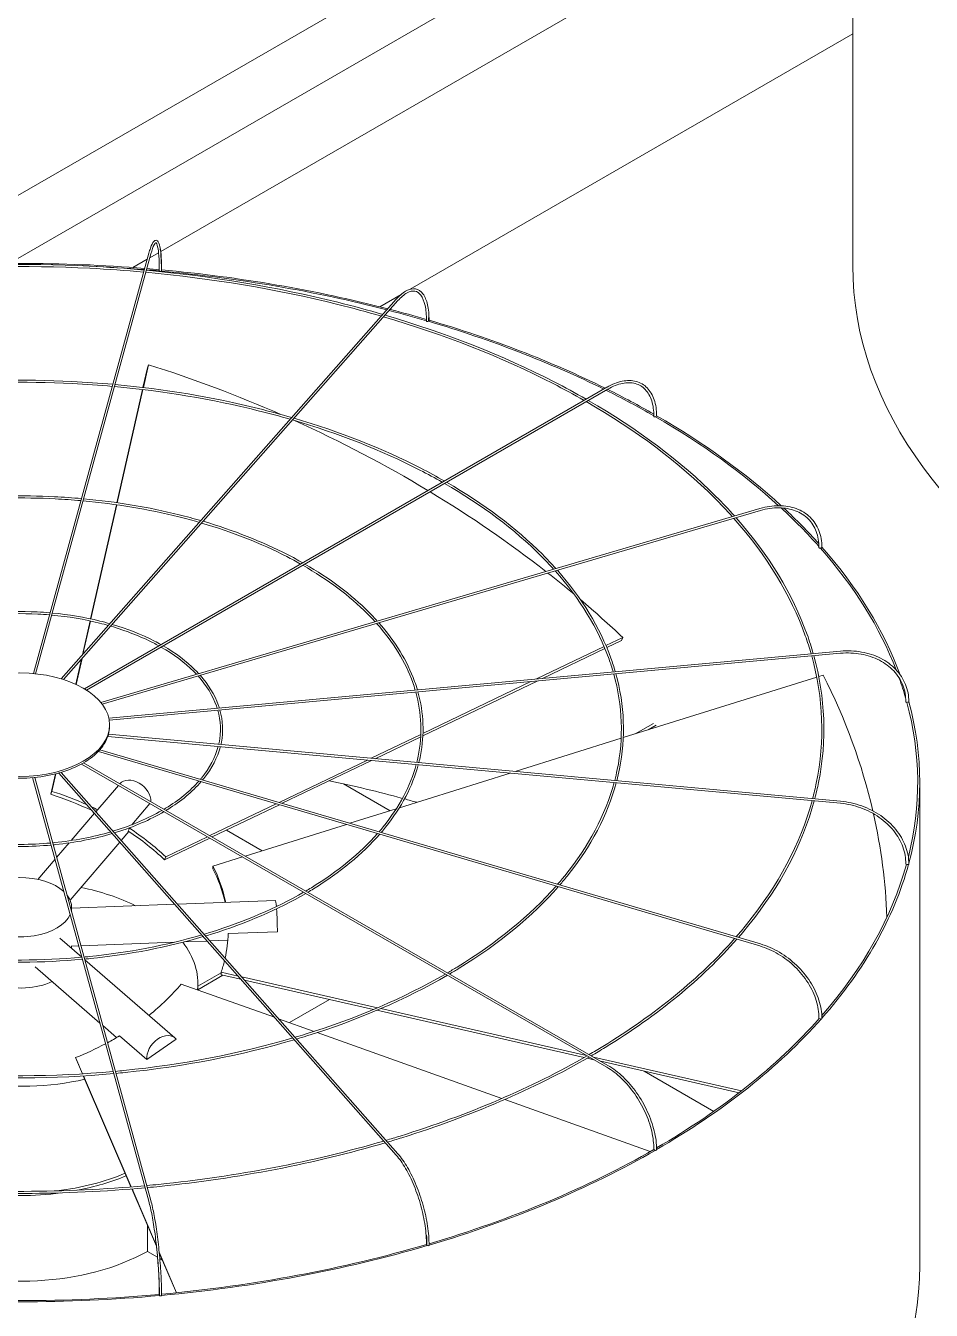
# Model space of a CAD drawing. Header units: millimetres. Extents: x -312439 to 477422, y -331570 to 212570.
# Drawn here: x 350688 to 351743, y 98938 to 100436 of the extents above; entities that cross this region are included whole.
import ezdxf

# ---------------------------------------------------------------- set-up
doc = ezdxf.new("R2010")
doc.units = ezdxf.units.MM

msp = doc.modelspace()

# ---------------------------------------------------------------- linework, layer by layer
at = {"color": 3, "linetype": 'Continuous', "lineweight": 0, "extrusion": (-1.11022e-16, 0.816497, 0.57735)}
for p, q in [((351662.785, 100806.561), (350540.181, 100158.425)), ((351651.91, 100726.76), (350668.294, 100158.869)), ((351651.83, 100156.38), (351651.83, 100719.269)), ((350845.014, 100172.898), (351651.83, 100638.714)), ((351651.83, 100426.714), (351135.789, 100128.777)), ((350831.201, 100170.739), (350696.733, 99680.57)), ((350833.563, 100170.091), (350699.208, 99680.333)), ((350832.323, 100165.572), (350842.53, 100171.464)), ((350812.546, 100154.153), (350829.305, 100163.829)), ((351125.357, 100122.754), (351100.537, 100108.425)), ((350729.044, 99674.468), (351119.722, 100117.15)), ((351121.558, 100115.529), (350731.609, 99673.672)), ((350824.317, 100014.241), (350829.546, 100037.324)), ((350830.876, 100040.756), (350824.855, 100014.176)), ((350829.546, 100037.324), (350830.876, 100040.756)), ((350756.043, 99662.827), (351365.235, 100014.543)), ((350758.408, 99661.363), (351366.459, 100012.422)), ((350793.887, 99879.896), (350823.773, 100011.839)), ((350824.311, 100011.774), (350794.423, 99879.819)), ((350763.194, 99744.389), (350793.344, 99877.499)), ((350793.88, 99877.422), (350763.721, 99744.275)), ((351543.655, 99873.087), (350775.085, 99646.994)), ((350776.72, 99644.922), (351544.346, 99870.738)), ((350753.679, 99702.382), (350762.653, 99742)), ((350763.18, 99741.886), (350754.423, 99703.225)), ((351364.177, 99713.244), (351383.784, 99722.654)), ((351382.454, 99719.222), (351365.154, 99710.919)), ((351382.454, 99719.222), (351383.784, 99722.654)), ((350784.462, 99628.697), (351637.55, 99706.706)), ((350784.919, 99626.279), (351637.773, 99704.267)), ((351283.004, 99674.285), (351361.967, 99712.183)), ((351362.943, 99709.858), (351290.194, 99674.943)), ((350745.923, 99668.14), (350752.551, 99697.402)), ((350753.295, 99698.245), (350746.424, 99667.908)), ((351283.862, 99671.904), (351150.704, 99607.997)), ((351609.89, 99676.534), (351384.363, 99605.883)), ((351617.333, 99678.866), (351612.241, 99677.271)), ((351150.822, 99610.847), (351276.672, 99671.247)), ((350785.328, 99618.944), (350785.328, 99620.944)), ((351419.394, 99622.497), (351398.035, 99610.166)), ((351413.182, 99614.911), (351422.858, 99620.497)), ((351637.55, 99529.276), (350783.392, 99607.383)), ((350784.115, 99609.777), (351637.773, 99531.716)), ((351090.263, 99581.782), (351148.327, 99609.649)), ((351148.185, 99606.787), (351095.152, 99581.335)), ((351381.876, 99605.104), (351258.362, 99566.41)), ((351543.655, 99362.895), (350772.327, 99589.8)), ((350774.165, 99591.813), (351544.346, 99365.245)), ((350752.645, 99575.118), (351365.235, 99221.439)), ((351366.459, 99223.561), (350755.122, 99576.517)), ((350983.099, 99530.35), (351085.958, 99579.716)), ((351090.847, 99579.269), (350986.707, 99529.288)), ((350695.686, 99559.228), (350831.201, 99065.244)), ((350698.165, 99559.451), (350833.563, 99065.892)), ((350716.85, 99539.783), (350722.233, 99563.552)), ((350722.82, 99563.699), (350718.18, 99543.215)), ((351119.722, 99118.833), (350726.3, 99564.625)), ((350728.903, 99565.377), (351121.558, 99120.453)), ((351112.418, 99520.69), (351058.033, 99552.09)), ((351252.284, 99564.506), (351123.302, 99524.1)), ((351730.037, 98990.52), (351730.037, 99553.409)), ((350716.85, 99539.783), (350718.18, 99543.215)), ((350795.741, 99550.236), (350769.395, 99519.495)), ((350832.534, 99528.994), (350811.409, 99504.346)), ((350902.273, 99491.559), (350979.8, 99528.767)), ((350983.409, 99527.705), (350904.915, 99490.033)), ((351119.697, 99522.971), (351065.693, 99506.053)), ((350767.785, 99517.617), (350740.581, 99485.875)), ((350807.875, 99496.448), (350798.937, 99486.02)), ((350963.398, 99474.007), (350921.693, 99498.085)), ((351061.49, 99504.736), (350943.481, 99467.767)), ((350738.149, 99483.038), (350723.74, 99466.225)), ((350797.328, 99484.142), (350739.36, 99416.506)), ((350902.24, 99488.749), (350849.527, 99463.451)), ((350850.858, 99466.882), (350899.598, 99490.275)), ((350721.816, 99463.98), (350701.759, 99440.577)), ((350849.527, 99463.451), (350850.858, 99466.882)), ((350940.305, 99466.772), (350905.962, 99456.014)), ((350905.867, 99453.057), (350905.962, 99456.014)), ((350861.438, 99411.497), (350741.164, 99407.04)), ((350741.164, 99408.083), (350741.164, 99402.709)), ((350978.804, 99415.847), (350864.602, 99411.615)), ((350923.805, 99377.42), (350981.034, 99379.541)), ((350753.067, 99349.732), (350727.524, 99371.866)), ((350749.489, 99363.103), (350740.483, 99362.769)), ((350741.164, 99362.794), (350741.164, 99360.046)), ((350860.618, 99367.221), (350752.004, 99363.196)), ((350899.249, 99368.653), (350872.522, 99367.663)), ((350923.328, 99369.546), (350902.413, 99368.771)), ((350861.511, 99255.756), (350756.518, 99346.741)), ((350774.242, 99272.875), (350698.568, 99338.452)), ((350915.421, 99331.528), (350888.442, 99315.952)), ((350888.442, 99311.952), (350917.647, 99328.814)), ((350915.351, 99329.337), (350915.446, 99332.294)), ((350938.63, 99324.031), (350915.351, 99329.337)), ((350915.446, 99332.294), (350935.339, 99327.759)), ((350977.757, 99279.695), (350869.051, 99318.522)), ((350888.442, 99311.596), (350888.442, 99318.846)), ((350939.429, 99326.827), (351097.598, 99290.772)), ((351093.02, 99288.837), (350942.719, 99323.098)), ((351041.824, 99300.507), (350995.067, 99273.512)), ((351338.679, 99232.838), (351097.113, 99287.904)), ((351101.656, 99289.846), (351341.412, 99235.193)), ((350793.629, 99256.074), (350777.574, 99269.987)), ((351023.779, 99263.257), (350982.528, 99277.991)), ((350796.904, 99258.03), (350828.7, 99230.476)), ((350828.7, 99230.476), (350862.895, 99254.296)), ((351242.788, 99185.033), (351027.553, 99261.909)), ((350745.857, 99232.706), (350753.977, 99213.79)), ((350747.092, 99229.369), (350745.857, 99232.706)), ((350753.785, 99213.779), (350747.092, 99229.369)), ((351349.937, 99230.272), (351342.203, 99232.035)), ((351349.508, 99233.348), (351522.225, 99193.976)), ((351519.259, 99191.674), (351358.032, 99228.426)), ((350810.39, 99081.923), (350754.812, 99211.387)), ((350755.004, 99211.399), (350810.58, 99081.938)), ((351489.887, 99170.038), (351408.802, 99216.853)), ((351415.845, 99123.222), (351246.159, 99183.829)), ((350840.086, 99012.75), (350811.41, 99079.548)), ((350811.6, 99079.563), (350840.018, 99013.366)), ((350829.485, 99037.444), (350829.485, 99006.768)), ((350841.34, 98999.923), (350829.485, 99006.768)), ((350843.336, 99005.638), (350863.549, 98958.554)), ((350863.36, 98958.535), (350843.393, 99005.045)), ((350846.993, 98996.66), (350844.002, 98998.387))]:
    msp.add_line(p, q, dxfattribs=at)
at = {"color": 3, "linetype": 'Continuous', "lineweight": 0}
for centre, major_axis, ratio, start_param, end_param in [((350681.269, 99553.409), (-1048.768, 0), 0.57735027, 4.57359934, 4.85199434), ((350681.269, 99553.409), (-1046.319, 0), 0.57735027, 4.57364216, 4.63432464), ((350681.269, 99553.409), (-1046.319, 0), 0.57735027, 4.55682048, 4.57124415), ((350681.269, 99553.409), (-1048.768, 0), 0.57735027, 4.55718579, 4.57120693), ((350681.269, 99553.409), (-1048.768, 0), 0.57735027, 4.29134899, 4.55463788), ((352700.598, 100156.38), (-1048.768, 0), 0.57735027, 0, 3.14159265), ((350844.612, 100150.163), (1.225, -0.004), 0.56474576, 3.14159265, 4.55699194), ((350844.612, 100150.163), (1.225, -0.004), 0.56474576, 4.55699194, 6.12778827), ((350681.269, 99553.409), (-1046.319, 0), 0.57735027, 4.2914666, 4.55448885), ((350844.803, 100150.861), (1.225, 0), 0.57735027, 5.71748689, 6.28318531), ((350681.269, 99553.409), (-1046.319, 0), 0.57735027, 4.24262693, 4.28868124), ((350681.269, 99553.409), (-1048.768, 0), 0.57735027, 4.24381435, 4.28857014), ((351156.133, 100091.724), (1.225, -0.01), 0.56597275, 3.14159265, 4.24604342), ((351156.133, 100091.724), (1.225, -0.01), 0.56597275, 4.24604342, 5.81683974), ((350681.269, 99553.409), (-1046.319, 0), 0.57735027, 4.00461262, 4.24016109), ((351156.689, 100092.354), (1.225, 0), 0.57735027, 5.29033196, 6.28318531), ((350681.269, 99553.409), (-1048.768, 0), 0.57735027, 4.00443097, 4.24060103), ((350682.599, 99386.129), (-942.562, 365.4), 0.65992862, 4.64663537, 4.80984928), ((350681.269, 99553.409), (-1046.319, 0), 0.57735027, 3.92863661, 4.00129229), ((350681.269, 99553.409), (-1048.768, 0), 0.57735027, 3.93098858, 4.00111844), ((350682.599, 99386.129), (-942.562, 365.4), 0.65992862, 4.45394149, 4.62923067), ((351421.128, 99980.566), (1.225, -0.016), 0.56830663, 3.14159265, 3.93464288), ((351421.128, 99980.566), (1.225, -0.016), 0.56830663, 3.93464288, 5.50543921), ((350681.269, 99553.409), (-1046.319, 0), 0.57735027, 3.70570419, 3.9258203), ((351421.994, 99981.066), (-1.225, 0), 0.57735027, 1.83263032, 3.14159265), ((350681.269, 99553.409), (-1048.768, 0), 0.57735027, 3.70411228, 3.92650775), ((350682.599, 99386.129), (-942.562, 365.4), 0.65992862, 4.28319099, 4.45112181), ((350681.269, 99553.409), (-1046.319, 0), 0.57735027, 3.61515195, 3.70067928), ((350681.269, 99553.409), (-1048.768, 0), 0.57735027, 3.61992048, 3.69877001), ((351613.658, 99827.571), (-1.225, 0.021), 0.57151893, 0, 0.48093441), ((351613.658, 99827.571), (-1.225, 0.021), 0.57151893, 0.48093441, 2.05173073), ((350681.269, 99553.409), (-1046.319, 0), 0.57735027, 3.3609423, 3.61148113), ((351614.749, 99827.892), (-1.225, 0), 0.57735027, 1.51847105, 3.14159265), ((350681.269, 99553.409), (-1048.768, 0), 0.57735027, 3.35086888, 3.61231471), ((350682.599, 99386.129), (-942.562, 365.4), 0.65992862, 4.23904287, 4.2800546), ((350682.599, 99386.129), (-942.562, 365.4), 0.65992862, 4.15803474, 4.22871948), ((350681.364, 99385.654), (1010.388, -32.497), 0.79709982, 0.20844184, 0.41264052), ((350681.269, 99553.409), (-1046.319, 0), 0.57735027, 3.30554955, 3.34466555), ((351714.877, 99647.715), (-1.225, 0.023), 0.57529521, 0, 0.1678974), ((351714.877, 99647.715), (-1.225, 0.023), 0.57529521, 0.1678974, 1.73869372), ((350681.269, 99553.409), (-1046.319, 0), 0.57735027, 2.9973499, 3.29716571), ((351716.087, 99647.825), (-1.225, 0), 0.57735027, 1.20431179, 3.14159265), ((350681.269, 99553.409), (-1048.768, 0), 0.57735027, 2.98561554, 3.29783032), ((350680.836, 99618.944), (-104.492, 0), 0.57735027, 2.98808135, 3.14159265), ((350680.836, 99618.944), (-104.492, 0), 0.57735027, 2.67392209, 2.98094469), ((350680.836, 99618.944), (-104.492, 0), 0.57735027, 2.35976282, 2.66678542), ((350680.836, 99618.944), (-104.492, 0), 0.57735027, 2.04560356, 2.35262616), ((350680.836, 99618.944), (-104.492, 0), 0.57735027, 1.41728503, 1.72430763), ((350680.836, 99618.944), (-104.492, 0), 0.57735027, 1.73144429, 2.03846689), ((350813.859, 99537.403), (-16.786, 14.386), 0.73180825, 3.6699438, 6.25547108), ((350681.269, 98988.52), (1046.319, 0), 0.57735027, 1.13086203, 1.21917829), ((350681.269, 99382.697), (-226.18, 87.683), 0.65992862, 4.59602029, 4.80984928), ((350682.599, 99386.129), (226.18, -87.683), 0.65992862, 1.48816133, 1.66825663), ((350682.599, 99386.129), (226.18, -87.683), 0.65992862, 1.43137513, 1.46305029), ((350681.269, 98988.52), (1046.319, 0), 0.57735027, 1.11315293, 1.12829513), ((350681.364, 99385.654), (1010.388, -32.497), 0.79709982, 0.05380476, 0.20420122), ((350681.269, 99382.697), (-226.18, 87.683), 0.65992862, 4.15803474, 4.39268064), ((350682.599, 99386.129), (226.18, -87.683), 0.65992862, 1.01644208, 1.25303729), ((350681.269, 99382.697), (242.456, -7.798), 0.79709982, 0.20115917, 0.41264052), ((350681.364, 99385.654), (242.456, -7.798), 0.79709982, 0.18583027, 0.41264052), ((350681.269, 99553.409), (-1046.319, 0), 0.57735027, 2.6752935, 2.98289949), ((350681.269, 99553.409), (-1048.768, 0), 0.57735027, 2.67086857, 2.98332964), ((351714.877, 99458.602), (-1.225, 0.023), 0.57926583, 0, 1.42460911), ((351716.087, 99458.492), (-1.225, 0), 0.57735027, 0.89015252, 3.14159265), ((350681.269, 99408.083), (-59.895, 0), 0.57735027, 3.69756416, 5.76575409), ((350681.269, 99408.083), (-59.895, 0), 0.57735027, 3.02719924, 3.57014533), ((350681.269, 99318.846), (-207.174, 0), 0.57735027, 4.00561733, 4.36390833), ((350979.622, 99393.755), (-0.819, 22.092), 0.05230802, 5.46284956, 6.28318531), ((350979.622, 99393.755), (-0.819, 22.092), 0.05230802, 4.01155215, 5.31083021), ((350681.269, 99408.083), (-59.895, 0), 0.57735027, 0.78539816, 2.89978042), ((350681.364, 99385.654), (242.456, -7.798), 0.79709982, 6.13145768, 6.28093219), ((350681.269, 99318.846), (-207.174, 0), 0.57735027, 3.08204121, 3.55783774), ((350681.364, 99385.654), (242.456, -7.798), 0.79709982, 6.04401129, 6.11604234), ((350681.269, 99348.461), (-59.895, 0), 0.57735027, 1.1079301, 2.23846982), ((350680.033, 99386.034), (-227.492, -84.221), 0.6873805, 2.02158825, 2.2576377), ((350681.269, 99553.409), (-1046.319, 0), 0.57735027, 2.35898226, 2.6687056), ((350681.269, 99553.409), (-1048.768, 0), 0.57735027, 2.35667794, 2.66891462), ((351613.658, 99278.746), (-1.225, 0.021), 0.58304212, 0, 1.10944839), ((351614.749, 99278.425), (-1.225, 0), 0.57735027, 0.57599326, 3.14159265), ((350680.033, 99386.034), (-227.492, -84.221), 0.6873805, 1.7758456, 1.84274406), ((350847.033, 99239.049), (14.478, 16.707), 0.67950023, 6.14949631, 8.84418497), ((350680.033, 99386.034), (-227.492, -84.221), 0.6873805, 1.60582316, 1.76537716), ((350681.269, 99318.846), (-207.174, 0), 0.57735027, 1.30817895, 1.9425337), ((350681.269, 99553.409), (-1046.319, 0), 0.57735027, 2.04376734, 2.35460013), ((350681.269, 99553.409), (-1048.768, 0), 0.57735027, 2.04258502, 2.35459852), ((351421.128, 99125.751), (-1.225, 0.017), 0.58625442, 0, 0.79329185), ((351421.994, 99125.251), (-1.225, 0), 0.57735027, 0.26183399, 3.14159265), ((350681.269, 99194.341), (-207.174, 0), 0.57735027, 1.77816663, 2.202298), ((350681.269, 99194.341), (-212.072, 0), 0.57735027, 1.89063678, 2.19285982), ((350681.269, 99194.341), (-212.072, 0), 0.57735027, 1.3476903, 1.79509044), ((350681.269, 99553.409), (-1046.319, 0), 0.57735027, 1.72891751, 2.04055715), ((350681.269, 99553.409), (-1048.768, 0), 0.57735027, 1.72854634, 2.04038352), ((351156.133, 99014.593), (-1.225, 0.011), 0.58858829, 0, 0.47632773), ((351156.689, 99013.963), (-1.225, 0), 0.57735027, 0, 3.14159265), ((350681.269, 99094.341), (-212.072, 0), 0.57735027, 0.98594125, 2.34464399), ((350681.269, 98990.52), (-1048.768, 0), 0.57735027, 0, 3.14159265), ((350681.269, 99553.409), (-1048.768, 0), 0.57735027, 1.41453598, 1.72626058), ((350681.269, 99553.409), (-1046.319, 0), 0.57735027, 1.41438895, 1.72636573), ((350844.612, 98956.154), (-1.225, 0.004), 0.58981528, 0, 0.15883691), ((350844.803, 98955.456), (-1.225, 0), 0.57735027, 0, 3.14159265)]:
    msp.add_ellipse(centre, major_axis=major_axis, ratio=ratio, start_param=start_param, end_param=end_param, dxfattribs=at)
msp.add_ellipse((350680.836, 99620.944), major_axis=(-104.492, 0), ratio=0.57735027, dxfattribs=at)
for points, knots in [([(350846.028, 100150.861), (350846.028, 100157.675), (350845.822, 100163.741), (350845.011, 100173.815), (350844.413, 100177.811), (350842.806, 100183.498), (350841.904, 100185.559), (350838.764, 100186.02), (350837.771, 100185.43), (350835.566, 100183.089), (350834.336, 100180.471), (350832.418, 100174.945), (350831.809, 100172.955), (350831.201, 100170.739)], [4.71238898, 4.71238898, 4.71238898, 4.71238898, 5.02654825, 5.02654825, 5.34070751, 5.34070751, 5.65486678, 5.65486678, 5.82360284, 5.82360284, 6.1377621, 6.1377621, 6.28318531, 6.28318531, 6.28318531, 6.28318531]), ([(350833.563, 100170.091), (350834.836, 100174.731), (350836.113, 100178.297), (350838.337, 100182.619), (350839.334, 100183.218), (350839.44, 100183.218), (350840.26, 100182.624), (350841.668, 100177.966), (350842.246, 100174.566), (350843.088, 100165.593), (350843.336, 100159.873), (350843.388, 100152.321), (350843.39, 100151.253), (350843.387, 100150.166)], [6.28318531, 6.28318531, 6.28318531, 6.28318531, 6.59845219, 6.59845219, 6.89265788, 6.89265788, 7.20992592, 7.20992592, 7.50402257, 7.50402257, 7.81881569, 7.81881569, 7.86952551, 7.86952551, 7.86952551, 7.86952551]), ([(350844.501, 100175.402), (350844.538, 100175.159), (350844.573, 100174.912), (350845.181, 100170.565), (350845.558, 100165.352), (350845.81, 100156.403), (350845.846, 100153.362), (350845.837, 100150.162)], [1.101311746, 1.101311746, 1.101311746, 1.101311746, 1.120767624, 1.120767624, 1.438035664, 1.438035664, 1.586302602, 1.586302602, 1.586302602, 1.586302602]), ([(350825.846, 100151.22), (350804.601, 100153.142), (350783.242, 100154.641), (350686.541, 100159.485), (350610.476, 100157.972), (350535.825, 100151.22)], [3.771589677, 3.771589677, 3.771589677, 3.771589677, 3.840445898, 3.840445898, 4.082391957, 4.082391957, 4.082391957, 4.082391957]), ([(350825.188, 100148.82), (350804.396, 100150.695), (350783.495, 100152.165), (350687.243, 100157.036), (350611.154, 100155.553), (350536.484, 100148.82)], [3.7720633, 3.7720633, 3.7720633, 3.7720633, 3.839550132, 3.839550132, 4.081918334, 4.081918334, 4.081918334, 4.081918334]), ([(351102.27, 100097.376), (351085.543, 100102.25), (351068.561, 100106.833), (350979.885, 100128.918), (350904.546, 100141.541), (350827.666, 100148.595)], [3.459637643, 3.459637643, 3.459637643, 3.459637643, 3.519736913, 3.519736913, 3.769381517, 3.769381517, 3.769381517, 3.769381517]), ([(351104.061, 100099.405), (351086.799, 100104.451), (351069.267, 100109.188), (350980.169, 100131.346), (350905.012, 100143.936), (350828.324, 100150.994)], [3.458315721, 3.458315721, 3.458315721, 3.458315721, 3.520259366, 3.520259366, 3.768912043, 3.768912043, 3.768912043, 3.768912043]), ([(351157.913, 100092.354), (351157.913, 100099.215), (351157.311, 100105.41), (351154.926, 100115.911), (351153.147, 100120.223), (351148.425, 100126.562), (351145.429, 100128.585), (351138.869, 100129.724), (351135.432, 100129.031), (351128.18, 100125.35), (351124.322, 100122.206), (351120.225, 100117.716), (351119.973, 100117.435), (351119.722, 100117.15)], [4.71238898, 4.71238898, 4.71238898, 4.71238898, 5.02654825, 5.02654825, 5.34070751, 5.34070751, 5.65486678, 5.65486678, 5.94845155, 5.94845155, 6.26261081, 6.26261081, 6.28318531, 6.28318531, 6.28318531, 6.28318531]), ([(351121.558, 100115.529), (351125.214, 100119.672), (351128.846, 100122.734), (351135.578, 100126.422), (351138.64, 100127.047), (351144.006, 100126.107), (351146.393, 100124.532), (351150.501, 100118.938), (351152.167, 100114.919), (351154.376, 100104.908), (351154.935, 100098.945), (351154.911, 100092.119), (351154.909, 100091.927), (351154.908, 100091.734)], [6.28318531, 6.28318531, 6.28318531, 6.28318531, 6.59783007, 6.59783007, 6.91209691, 6.91209691, 7.22936495, 7.22936495, 7.54663299, 7.54663299, 7.86046851, 7.86046851, 7.86952551, 7.86952551, 7.86952551, 7.86952551]), ([(351338.642, 99999.19), (351326.904, 100005.895), (351314.858, 100012.42), (351242.776, 100049.442), (351176.167, 100075.682), (351104.867, 100096.616)], [3.146975566, 3.146975566, 3.146975566, 3.146975566, 3.199958928, 3.199958928, 3.456525414, 3.456525414, 3.456525414, 3.456525414]), ([(351341.097, 100000.608), (351328.918, 100007.59), (351316.407, 100014.379), (351244.009, 100051.557), (351177.654, 100077.73), (351106.656, 100098.643)], [3.145113132, 3.145113132, 3.145113132, 3.145113132, 3.200037836, 3.200037836, 3.455209352, 3.455209352, 3.455209352, 3.455209352]), ([(351157.32, 100095.772), (351157.343, 100094.955), (351157.356, 100094.128), (351157.363, 100092.771), (351157.362, 100092.247), (351157.357, 100091.721)], [7.8059806913, 7.8059806913, 7.8059806913, 7.8059806913, 7.8451401512, 7.8451401512, 7.8694167814, 7.8694167814, 7.8694167814, 7.8694167814]), ([(350789.279, 100017.925), (350773.431, 100019.353), (350757.498, 100020.468), (350685.183, 100024.084), (350628.262, 100022.959), (350572.392, 100017.925)], [3.772165081, 3.772165081, 3.772165081, 3.772165081, 3.840593344, 3.840593344, 4.081816553, 4.081816553, 4.081816553, 4.081816553]), ([(350788.621, 100015.525), (350773.226, 100016.906), (350757.75, 100017.992), (350685.884, 100021.635), (350628.94, 100020.54), (350573.05, 100015.525)], [3.772797592, 3.772797592, 3.772797592, 3.772797592, 3.839399606, 3.839399606, 4.081184042, 4.081184042, 4.081184042, 4.081184042]), ([(350997.943, 99979.161), (350985.151, 99982.892), (350972.161, 99986.397), (350905.542, 100002.961), (350849.223, 100012.399), (350791.758, 100017.699)], [3.459218713, 3.459218713, 3.459218713, 3.459218713, 3.520344822, 3.520344822, 3.768597722, 3.768597722, 3.768597722, 3.768597722]), ([(351423.219, 99981.066), (351423.219, 99987.967), (351422.274, 99994.347), (351418.54, 100005.461), (351415.747, 100010.196), (351408.553, 100017.476), (351404.16, 100020.02), (351394.29, 100022.625), (351388.823, 100022.693), (351377.366, 100020.418), (351371.37, 100018.066), (351365.341, 100014.604), (351365.288, 100014.574), (351365.235, 100014.543)], [3.14159265, 3.14159265, 3.14159265, 3.14159265, 3.45575192, 3.45575192, 3.76991118, 3.76991118, 4.08269654, 4.08269654, 4.39544819, 4.39544819, 4.70960746, 4.70960746, 4.71238898, 4.71238898, 4.71238898, 4.71238898]), ([(351366.459, 100012.422), (351372.209, 100015.742), (351377.935, 100017.983), (351388.732, 100020.123), (351393.798, 100020.024), (351402.801, 100017.57), (351406.747, 100015.221), (351413.238, 100008.447), (351415.78, 100004.014), (351419.16, 99993.425), (351419.993, 99987.276), (351419.903, 99980.583)], [1.57079633, 1.57079633, 1.57079633, 1.57079633, 1.88806437, 1.88806437, 2.20533241, 2.20533241, 2.52260045, 2.52260045, 2.83986849, 2.83986849, 3.15713653, 3.15713653, 3.15713653, 3.15713653]), ([(350996.152, 99977.131), (350983.894, 99980.691), (350971.455, 99984.042), (350905.259, 100000.533), (350848.757, 100010.004), (350791.099, 100015.3)], [3.460983159, 3.460983159, 3.460983159, 3.460983159, 3.519648571, 3.519648571, 3.769222865, 3.769222865, 3.769222865, 3.769222865]), ([(351511.388, 99863.595), (351504.755, 99870.996), (351497.825, 99878.308), (351449.605, 99926.496), (351399.195, 99964.353), (351341.1, 99997.781)], [2.833719703, 2.833719703, 2.833719703, 2.833719703, 2.880073873, 2.880073873, 3.143270218, 3.143270218, 3.143270218, 3.143270218]), ([(351513.989, 99864.361), (351507.112, 99872.068), (351499.914, 99879.68), (351451.508, 99928.072), (351401.323, 99965.83), (351343.551, 99999.196)], [2.831913395, 2.831913395, 2.831913395, 2.831913395, 2.879924499, 2.879924499, 3.141418031, 3.141418031, 3.141418031, 3.141418031]), ([(351173.367, 99903.769), (351164.861, 99908.609), (351156.14, 99913.324), (351102.347, 99940.953), (351052.312, 99960.659), (350998.75, 99976.373)], [3.148849473, 3.148849473, 3.148849473, 3.148849473, 3.199944541, 3.199944541, 3.456834427, 3.456834427, 3.456834427, 3.456834427]), ([(351175.824, 99905.187), (351166.876, 99910.305), (351157.69, 99915.283), (351103.579, 99943.069), (351053.799, 99962.706), (351000.539, 99978.4)], [3.146361804, 3.146361804, 3.146361804, 3.146361804, 3.200049713, 3.200049713, 3.455080387, 3.455080387, 3.455080387, 3.455080387]), ([(351303.145, 99802.336), (351298.385, 99807.618), (351293.422, 99812.841), (351257.444, 99848.793), (351219.532, 99877.246), (351175.829, 99902.361)], [2.83591825, 2.83591825, 2.83591825, 2.83591825, 2.880098074, 2.880098074, 3.143909361, 3.143909361, 3.143909361, 3.143909361]), ([(351305.75, 99803.102), (351300.743, 99808.691), (351295.512, 99814.213), (351259.347, 99850.369), (351221.66, 99878.723), (351178.279, 99903.776)], [2.833499431, 2.833499431, 2.833499431, 2.833499431, 2.879899034, 2.879899034, 3.141439875, 3.141439875, 3.141439875, 3.141439875]), ([(350752.725, 99884.674), (350742.269, 99885.609), (350731.758, 99886.341), (350683.821, 99888.73), (350646.04, 99887.992), (350608.947, 99884.674)], [3.773286698, 3.773286698, 3.773286698, 3.773286698, 3.840886477, 3.840886477, 4.080694936, 4.080694936, 4.080694936, 4.080694936]), ([(350752.066, 99882.274), (350742.063, 99883.163), (350732.011, 99883.865), (350684.522, 99886.281), (350646.718, 99885.572), (350609.605, 99882.274)], [3.774238416, 3.774238416, 3.774238416, 3.774238416, 3.839097695, 3.839097695, 4.079743218, 4.079743218, 4.079743218, 4.079743218]), ([(350890.064, 99856.922), (350882.267, 99859.171), (350874.361, 99861.295), (350830.636, 99872.193), (350792.977, 99878.512), (350754.545, 99882.049)], [3.463595352, 3.463595352, 3.463595352, 3.463595352, 3.51947091, 3.51947091, 3.768879274, 3.768879274, 3.768879274, 3.768879274]), ([(350891.857, 99858.953), (350883.524, 99861.373), (350875.067, 99863.649), (350830.92, 99874.621), (350793.443, 99880.907), (350755.203, 99884.449)], [3.46094335, 3.46094335, 3.46094335, 3.46094335, 3.520514255, 3.520514255, 3.7679441, 3.7679441, 3.7679441, 3.7679441]), ([(351615.974, 99827.892), (351615.974, 99834.822), (351614.776, 99841.42), (351610.075, 99853.297), (351606.57, 99858.572), (351597.608, 99867.239), (351592.154, 99870.63), (351579.87, 99875.194), (351573.044, 99876.37), (351558.691, 99876.421), (351551.167, 99875.297), (351543.655, 99873.087)], [4.71238898, 4.71238898, 4.71238898, 4.71238898, 5.02654825, 5.02654825, 5.34070751, 5.34070751, 5.65486678, 5.65486678, 5.96902604, 5.96902604, 6.28318531, 6.28318531, 6.28318531, 6.28318531]), ([(351544.346, 99870.738), (351551.609, 99872.874), (351558.858, 99873.941), (351572.594, 99873.849), (351579.079, 99872.69), (351590.647, 99868.29), (351595.73, 99865.052), (351604.027, 99856.819), (351607.243, 99851.825), (351611.504, 99840.533), (351612.546, 99834.236), (351612.434, 99827.592)], [6.28318531, 6.28318531, 6.28318531, 6.28318531, 6.60045335, 6.60045335, 6.91772139, 6.91772139, 7.23498943, 7.23498943, 7.55225747, 7.55225747, 7.86952551, 7.86952551, 7.86952551, 7.86952551]), ([(351008.129, 99808.368), (351002.844, 99811.354), (350997.437, 99814.267), (350961.927, 99832.507), (350928.477, 99845.673), (350892.664, 99856.166)], [3.152476318, 3.152476318, 3.152476318, 3.152476318, 3.199914714, 3.199914714, 3.457374967, 3.457374967, 3.457374967, 3.457374967]), ([(351010.59, 99809.789), (351004.86, 99813.05), (350998.986, 99816.226), (350963.16, 99834.622), (350929.965, 99847.721), (350894.453, 99858.193)], [3.148732281, 3.148732281, 3.148732281, 3.148732281, 3.200072384, 3.200072384, 3.454746323, 3.454746323, 3.454746323, 3.454746323]), ([(351603.382, 99703.582), (351601.361, 99710.663), (351599.093, 99717.722), (351579.629, 99772.22), (351551.502, 99818.383), (351513.191, 99861.573)], [2.519571261, 2.519571261, 2.519571261, 2.519571261, 2.559550642, 2.559550642, 2.829500903, 2.829500903, 2.829500903, 2.829500903]), ([(351605.865, 99703.809), (351603.751, 99711.251), (351601.368, 99718.666), (351581.743, 99773.367), (351553.761, 99819.336), (351515.787, 99862.336)], [2.518738954, 2.518738954, 2.518738954, 2.518738954, 2.560443172, 2.560443172, 2.827714195, 2.827714195, 2.827714195, 2.827714195]), ([(351094.93, 99741.084), (351092.036, 99744.262), (351089.031, 99747.408), (351065.293, 99771.127), (351039.892, 99790.167), (351010.596, 99806.964)], [2.840166791, 2.840166791, 2.840166791, 2.840166791, 2.880145835, 2.880145835, 3.145067211, 3.145067211, 3.145067211, 3.145067211]), ([(351097.54, 99741.852), (351094.396, 99745.336), (351091.122, 99748.78), (351067.196, 99772.702), (351042.021, 99791.644), (351013.047, 99808.38)], [2.836508955, 2.836508955, 2.836508955, 2.836508955, 2.879847671, 2.879847671, 3.141363941, 3.141363941, 3.141363941, 3.141363941]), ([(351372.567, 99682.475), (351371.122, 99687.467), (351369.515, 99692.443), (351355.003, 99733.104), (351333.825, 99767.831), (351304.954, 99800.315)], [2.521788299, 2.521788299, 2.521788299, 2.521788299, 2.55939978, 2.55939978, 2.830291828, 2.830291828, 2.830291828, 2.830291828]), ([(351375.051, 99682.703), (351373.513, 99688.054), (351371.789, 99693.387), (351357.118, 99734.251), (351336.084, 99768.784), (351307.55, 99801.078)], [2.520659116, 2.520659116, 2.520659116, 2.520659116, 2.560589234, 2.560589234, 2.827907762, 2.827907762, 2.827907762, 2.827907762]), ([(350716.17, 99751.422), (350711.107, 99751.865), (350706.019, 99752.213), (350682.46, 99753.375), (350663.818, 99753.025), (350645.502, 99751.422)], [3.776630452, 3.776630452, 3.776630452, 3.776630452, 3.841752063, 3.841752063, 4.077351182, 4.077351182, 4.077351182, 4.077351182]), ([(350715.511, 99749.021), (350710.902, 99749.419), (350706.272, 99749.737), (350683.162, 99750.925), (350664.497, 99750.604), (350646.16, 99749.021)], [3.778551419, 3.778551419, 3.778551419, 3.778551419, 3.838185012, 3.838185012, 4.075430215, 4.075430215, 4.075430215, 4.075430215]), ([(350783.972, 99736.708), (350780.64, 99737.65), (350777.269, 99738.547), (350756.015, 99743.852), (350737.197, 99747.019), (350717.99, 99748.799)], [3.471418325, 3.471418325, 3.471418325, 3.471418325, 3.518930063, 3.518930063, 3.767850767, 3.767850767, 3.767850767, 3.767850767]), ([(350785.769, 99738.743), (350781.898, 99739.853), (350777.974, 99740.901), (350756.299, 99746.281), (350737.663, 99749.415), (350718.648, 99751.198)], [3.466082688, 3.466082688, 3.466082688, 3.466082688, 3.521010964, 3.521010964, 3.765995554, 3.765995554, 3.765995554, 3.765995554]), ([(350842.878, 99712.96), (350840.824, 99714.096), (350838.734, 99715.209), (350821.508, 99724.059), (350804.643, 99730.687), (350786.579, 99735.959)], [3.163350536, 3.163350536, 3.163350536, 3.163350536, 3.199816759, 3.199816759, 3.458993739, 3.458993739, 3.458993739, 3.458993739]), ([(350845.349, 99714.388), (350842.843, 99715.794), (350840.284, 99717.168), (350822.741, 99726.175), (350806.131, 99732.735), (350788.368, 99737.986)], [3.15578841, 3.15578841, 3.15578841, 3.15578841, 3.200131949, 3.200131949, 3.453750875, 3.453750875, 3.453750875, 3.453750875]), ([(351141.758, 99661.37), (351140.892, 99664.286), (351139.942, 99667.195), (351130.383, 99694.02), (351116.164, 99717.297), (351096.749, 99739.066)], [2.526062853, 2.526062853, 2.526062853, 2.526062853, 2.559096419, 2.559096419, 2.831723129, 2.831723129, 2.831723129, 2.831723129]), ([(351144.245, 99661.597), (351143.282, 99664.873), (351142.216, 99668.139), (351132.497, 99695.168), (351118.423, 99718.251), (351099.346, 99739.83)], [2.5243135, 2.5243135, 2.5243135, 2.5243135, 2.560878912, 2.560878912, 2.828143092, 2.828143092, 2.828143092, 2.828143092]), ([(350886.692, 99679.826), (350885.679, 99680.904), (350884.641, 99681.975), (350873.143, 99693.459), (350860.253, 99703.088), (350845.362, 99711.567)], [2.852936139, 2.852936139, 2.852936139, 2.852936139, 2.880283876, 2.880283876, 3.148538696, 3.148538696, 3.148538696, 3.148538696]), ([(350889.319, 99680.598), (350888.046, 99681.979), (350886.732, 99683.346), (350875.046, 99695.035), (350862.381, 99704.566), (350847.816, 99712.983)], [2.84544614, 2.84544614, 2.84544614, 2.84544614, 2.879690294, 2.879690294, 3.141137935, 3.141137935, 3.141137935, 3.141137935]), ([(351717.312, 99647.825), (351717.312, 99654.77), (351715.98, 99661.6), (351710.785, 99674.343), (351706.923, 99680.253), (351697.066, 99690.567), (351691.073, 99694.97), (351677.556, 99701.853), (351670.032, 99704.332), (351654.187, 99707.139), (351645.867, 99707.467), (351637.55, 99706.706)], [4.71238898, 4.71238898, 4.71238898, 4.71238898, 5.02654825, 5.02654825, 5.34070751, 5.34070751, 5.65486678, 5.65486678, 5.96902604, 5.96902604, 6.28318531, 6.28318531, 6.28318531, 6.28318531]), ([(351637.773, 99704.267), (351645.834, 99705.004), (351653.89, 99704.675), (351669.183, 99701.922), (351676.417, 99699.499), (351689.34, 99692.817), (351695.027, 99688.559), (351704.301, 99678.645), (351707.888, 99672.991), (351712.626, 99660.84), (351713.777, 99654.344), (351713.653, 99647.738)], [6.28318531, 6.28318531, 6.28318531, 6.28318531, 6.60045335, 6.60045335, 6.91772139, 6.91772139, 7.23498943, 7.23498943, 7.55225747, 7.55225747, 7.86952551, 7.86952551, 7.86952551, 7.86952551]), ([(351605.109, 99534.703), (351606.715, 99540.773), (351608.141, 99546.859), (351619.442, 99602.197), (351617.645, 99652.221), (351604.057, 99701.184)], [2.204619764, 2.204619764, 2.204619764, 2.204619764, 2.238829514, 2.238829514, 2.515060108, 2.515060108, 2.515060108, 2.515060108]), ([(351607.583, 99534.476), (351609.267, 99540.876), (351610.754, 99547.294), (351621.859, 99602.788), (351620, 99652.643), (351606.536, 99701.411)], [2.205366155, 2.205366155, 2.205366155, 2.205366155, 2.241163262, 2.241163262, 2.514260549, 2.514260549, 2.514260549, 2.514260549]), ([(350910.924, 99640.261), (350910.654, 99641.104), (350910.37, 99641.946), (350905.764, 99654.935), (350898.503, 99666.763), (350888.54, 99677.816)], [2.538956365, 2.538956365, 2.538956365, 2.538956365, 2.558172992, 2.558172992, 2.836025224, 2.836025224, 2.836025224, 2.836025224]), ([(350913.421, 99640.49), (350913.045, 99641.691), (350912.641, 99642.89), (350907.877, 99656.083), (350900.763, 99667.718), (350891.142, 99678.581)], [2.535128932, 2.535128932, 2.535128932, 2.535128932, 2.561728893, 2.561728893, 2.828841782, 2.828841782, 2.828841782, 2.828841782]), ([(351374.32, 99555.807), (351375.427, 99560.046), (351376.416, 99564.295), (351384.88, 99605.601), (351383.518, 99643.239), (351373.248, 99680.078)], [2.206572109, 2.206572109, 2.206572109, 2.206572109, 2.238438586, 2.238438586, 2.515769314, 2.515769314, 2.515769314, 2.515769314]), ([(351376.792, 99555.581), (351377.977, 99560.149), (351379.028, 99564.73), (351387.297, 99606.192), (351385.873, 99643.661), (351375.728, 99680.305)], [2.20754654, 2.20754654, 2.20754654, 2.20754654, 2.241548585, 2.241548585, 2.514698228, 2.514698228, 2.514698228, 2.514698228]), ([(351143.514, 99576.912), (351144.13, 99579.335), (351144.689, 99581.762), (351150.315, 99609.035), (351149.392, 99634.272), (351142.451, 99658.973)], [2.210316481, 2.210316481, 2.210316481, 2.210316481, 2.237655596, 2.237655596, 2.51702204, 2.51702204, 2.51702204, 2.51702204]), ([(351145.983, 99576.687), (351146.677, 99579.439), (351147.298, 99582.197), (351152.731, 99609.626), (351151.746, 99634.694), (351144.931, 99659.2)], [2.211718384, 2.211718384, 2.211718384, 2.211718384, 2.242315601, 2.242315601, 2.515402874, 2.515402874, 2.515402874, 2.515402874]), ([(350912.689, 99598.02), (350912.83, 99598.624), (350912.965, 99599.23), (350915.751, 99612.47), (350915.266, 99625.305), (350911.652, 99637.868)], [2.221614787, 2.221614787, 2.221614787, 2.221614787, 2.235297735, 2.235297735, 2.520800805, 2.520800805, 2.520800805, 2.520800805]), ([(350915.151, 99597.795), (350915.366, 99598.729), (350915.565, 99599.665), (350918.165, 99613.061), (350917.619, 99625.728), (350914.134, 99638.095)], [2.224061215, 2.224061215, 2.224061215, 2.224061215, 2.244587809, 2.244587809, 2.517487833, 2.517487833, 2.517487833, 2.517487833]), ([(350891.363, 99557.336), (350891.772, 99557.822), (350892.176, 99558.309), (350902.117, 99570.474), (350908.7, 99582.916), (350912.086, 99595.615)], [1.903307061, 1.903307061, 1.903307061, 1.903307061, 1.915350543, 1.915350543, 2.203452943, 2.203452943, 2.203452943, 2.203452943]), ([(350893.925, 99556.583), (350894.425, 99557.186), (350894.917, 99557.791), (350904.734, 99570.099), (350911.215, 99582.593), (350914.56, 99595.389)], [1.909987851, 1.909987851, 1.909987851, 1.909987851, 1.924618049, 1.924618049, 2.206425781, 2.206425781, 2.206425781, 2.206425781]), ([(351099.584, 99496.083), (351101.218, 99497.976), (351102.812, 99499.881), (351123.094, 99524.849), (351136.094, 99549.412), (351142.883, 99574.51)], [1.894116328, 1.894116328, 1.894116328, 1.894116328, 1.917671716, 1.917671716, 2.201274894, 2.201274894, 2.201274894, 2.201274894]), ([(351102.162, 99495.324), (351103.883, 99497.336), (351105.56, 99499.361), (351125.714, 99524.475), (351138.613, 99549.09), (351145.359, 99574.284)], [1.897570624, 1.897570624, 1.897570624, 1.897570624, 1.922320382, 1.922320382, 2.202808492, 2.202808492, 2.202808492, 2.202808492]), ([(350848.871, 99522.39), (350849.473, 99522.748), (350850.072, 99523.108), (350866.246, 99532.933), (350879.407, 99543.699), (350889.609, 99555.299)], [1.585149833, 1.585149833, 1.585149833, 1.585149833, 1.596233634, 1.596233634, 1.886390456, 1.886390456, 1.886390456, 1.886390456]), ([(350851.299, 99520.989), (350851.923, 99521.364), (350852.542, 99521.742), (350868.766, 99531.747), (350881.962, 99542.698), (350892.195, 99554.538)], [1.592315094, 1.592315094, 1.592315094, 1.592315094, 1.603748231, 1.603748231, 1.893388943, 1.893388943, 1.893388943, 1.893388943]), ([(351307.795, 99434.833), (351310.662, 99438.132), (351313.451, 99441.453), (351344.072, 99479.226), (351363.489, 99515.91), (351373.68, 99553.406)], [1.891059564, 1.891059564, 1.891059564, 1.891059564, 1.918447026, 1.918447026, 2.200552897, 2.200552897, 2.200552897, 2.200552897]), ([(351310.377, 99434.073), (351313.331, 99437.49), (351316.202, 99440.932), (351346.693, 99478.852), (351366.009, 99515.587), (351376.156, 99553.179)], [1.893387733, 1.893387733, 1.893387733, 1.893387733, 1.921549455, 1.921549455, 2.201585872, 2.201585872, 2.201585872, 2.201585872]), ([(351515.97, 99373.593), (351520.085, 99378.309), (351524.081, 99383.059), (351565.039, 99433.635), (351590.869, 99482.424), (351604.464, 99532.302)], [1.889456602, 1.889456602, 1.889456602, 1.889456602, 1.918834976, 1.918834976, 2.200108517, 2.200108517, 2.200108517, 2.200108517]), ([(351518.556, 99372.832), (351522.756, 99377.667), (351526.832, 99382.538), (351567.661, 99433.261), (351593.389, 99482.102), (351606.941, 99532.075)], [1.891212574, 1.891212574, 1.891212574, 1.891212574, 1.921163042, 1.921163042, 2.200887841, 2.200887841, 2.200887841, 2.200887841]), ([(351637.55, 99529.276), (351645.611, 99528.539), (351653.675, 99526.736), (351668.996, 99521.175), (351676.252, 99517.42), (351689.225, 99508.339), (351694.94, 99503.016), (351704.263, 99491.345), (351707.869, 99485), (351712.626, 99471.93), (351713.777, 99465.207), (351713.653, 99458.626)], [0, 0, 0, 0, 0.31726804, 0.31726804, 0.63453608, 0.63453608, 0.95180412, 0.95180412, 1.26907216, 1.26907216, 1.5863402, 1.5863402, 1.5863402, 1.5863402]), ([(351717.312, 99458.492), (351717.312, 99465.436), (351715.981, 99472.492), (351710.806, 99486.131), (351706.964, 99492.713), (351697.155, 99504.771), (351691.19, 99510.245), (351677.721, 99519.566), (351670.219, 99523.412), (351654.403, 99529.107), (351646.09, 99530.955), (351637.773, 99531.716)], [4.71238898, 4.71238898, 4.71238898, 4.71238898, 5.02654825, 5.02654825, 5.34070751, 5.34070751, 5.65486678, 5.65486678, 5.96902604, 5.96902604, 6.28318531, 6.28318531, 6.28318531, 6.28318531]), ([(350789.423, 99496.801), (350790.113, 99497.009), (350790.802, 99497.219), (350811.681, 99503.674), (350830.262, 99511.635), (350846.439, 99520.966)], [1.267045676, 1.267045676, 1.267045676, 1.267045676, 1.27702015, 1.27702015, 1.570336557, 1.570336557, 1.570336557, 1.570336557]), ([(350791.205, 99494.782), (350791.954, 99495.011), (350792.701, 99495.242), (350813.825, 99501.867), (350832.571, 99510.005), (350848.884, 99519.554)], [1.272186296, 1.272186296, 1.272186296, 1.272186296, 1.282962347, 1.282962347, 1.577666055, 1.577666055, 1.577666055, 1.577666055]), ([(350719.078, 99483.219), (350719.729, 99483.281), (350720.379, 99483.345), (350743.891, 99485.707), (350766.151, 99489.977), (350786.835, 99496.032)], [0.949238609, 0.949238609, 0.949238609, 0.949238609, 0.957681574, 0.957681574, 1.254620941, 1.254620941, 1.254620941, 1.254620941]), ([(350719.736, 99480.821), (350720.607, 99480.905), (350721.478, 99480.992), (350745.38, 99483.459), (350767.796, 99487.829), (350788.623, 99494.005)], [0.951064936, 0.951064936, 0.951064936, 0.951064936, 0.962301991, 0.962301991, 1.259854639, 1.259854639, 1.259854639, 1.259854639]), ([(350808.163, 99500.497), (350808.146, 99500.344), (350808.127, 99500.191), (350807.946, 99498.889), (350807.664, 99497.811), (350807.287, 99496.838)], [25.28971129, 25.28971129, 25.28971129, 25.28971129, 25.51327082, 25.51327082, 27.21415767, 27.21415767, 27.21415767, 27.21415767]), ([(351014.112, 99426.989), (351016.315, 99428.279), (351018.495, 99429.582), (351051.461, 99449.684), (351077.534, 99471.032), (351097.813, 99494.051)], [1.577975631, 1.577975631, 1.577975631, 1.577975631, 1.598113062, 1.598113062, 1.885671956, 1.885671956, 1.885671956, 1.885671956]), ([(351016.55, 99425.581), (351018.771, 99426.891), (351020.969, 99428.215), (351053.983, 99448.498), (351080.092, 99470.031), (351100.403, 99493.289)], [1.581619842, 1.581619842, 1.581619842, 1.581619842, 1.601882376, 1.601882376, 1.889205457, 1.889205457, 1.889205457, 1.889205457]), ([(350644.412, 99480.59), (350645.289, 99480.511), (350646.166, 99480.435), (350670.295, 99478.418), (350694.047, 99478.496), (350717.259, 99480.59)], [0.630366287, 0.630366287, 0.630366287, 0.630366287, 0.641648359, 0.641648359, 0.94043004, 0.94043004, 0.94043004, 0.94043004]), ([(350645.071, 99482.99), (350645.54, 99482.948), (350646.01, 99482.907), (350669.688, 99480.883), (350693.415, 99480.924), (350716.601, 99482.99)], [0.632258371, 0.632258371, 0.632258371, 0.632258371, 0.638337859, 0.638337859, 0.938537956, 0.938537956, 0.938537956, 0.938537956]), ([(351179.346, 99331.59), (351183.155, 99333.811), (351186.92, 99336.056), (351236.677, 99366.436), (351275.662, 99398.366), (351306.017, 99432.802)], [1.575583148, 1.575583148, 1.575583148, 1.575583148, 1.598741205, 1.598741205, 1.885432931, 1.885432931, 1.885432931, 1.885432931]), ([(350895.511, 99376.591), (350897.82, 99377.279), (350900.12, 99377.978), (350942.537, 99391.139), (350979.478, 99406.992), (351011.671, 99425.57)], [1.261848076, 1.261848076, 1.261848076, 1.261848076, 1.278507505, 1.278507505, 1.570566343, 1.570566343, 1.570566343, 1.570566343]), ([(350897.296, 99374.568), (350899.664, 99375.278), (350902.021, 99375.999), (350944.682, 99389.33), (350981.788, 99405.361), (351014.118, 99424.156)], [1.264451017, 1.264451017, 1.264451017, 1.264451017, 1.281488092, 1.281488092, 1.574251683, 1.574251683, 1.574251683, 1.574251683]), ([(351181.788, 99330.18), (351185.614, 99332.421), (351189.395, 99334.688), (351239.199, 99365.25), (351278.221, 99397.364), (351308.608, 99432.04)], [1.578026357, 1.578026357, 1.578026357, 1.578026357, 1.601256762, 1.601256762, 1.887796271, 1.887796271, 1.887796271, 1.887796271]), ([(350755.633, 99349.967), (350757.631, 99350.154), (350759.628, 99350.348), (350807.238, 99355.164), (350851.65, 99363.714), (350892.92, 99375.825)], [0.945863763, 0.945863763, 0.945863763, 0.945863763, 0.95883914, 0.95883914, 1.255627672, 1.255627672, 1.255627672, 1.255627672]), ([(350756.291, 99347.569), (350758.51, 99347.777), (350760.727, 99347.995), (350808.727, 99352.917), (350853.295, 99361.566), (350894.709, 99373.798)], [0.946791669, 0.946791669, 0.946791669, 0.946791669, 0.961156725, 0.961156725, 1.25825401, 1.25825401, 1.25825401, 1.25825401]), ([(351344.54, 99236.216), (351349.97, 99239.373), (351355.332, 99242.569), (351421.876, 99283.223), (351473.762, 99325.723), (351514.189, 99371.563)], [1.574326589, 1.574326589, 1.574326589, 1.574326589, 1.599055591, 1.599055591, 1.885237716, 1.885237716, 1.885237716, 1.885237716]), ([(351346.984, 99234.805), (351352.43, 99237.983), (351357.808, 99241.2), (351424.398, 99282.037), (351476.322, 99324.721), (351516.781, 99370.801)], [1.576164321, 1.576164321, 1.576164321, 1.576164321, 1.600943265, 1.600943265, 1.88701346, 1.88701346, 1.88701346, 1.88701346]), ([(351543.655, 99362.895), (351550.918, 99360.759), (351558.192, 99357.554), (351572.024, 99349.322), (351578.581, 99344.297), (351590.312, 99332.933), (351595.485, 99326.596), (351603.927, 99313.253), (351607.194, 99306.25), (351611.504, 99292.293), (351612.546, 99285.341), (351612.434, 99278.767)], [0, 0, 0, 0, 0.31726804, 0.31726804, 0.63453608, 0.63453608, 0.95180412, 0.95180412, 1.26907216, 1.26907216, 1.5863402, 1.5863402, 1.5863402, 1.5863402]), ([(351615.974, 99278.425), (351615.974, 99285.354), (351614.777, 99292.612), (351610.128, 99307.092), (351606.676, 99314.312), (351597.859, 99328.027), (351592.495, 99334.52), (351580.373, 99346.157), (351573.616, 99351.3), (351559.358, 99359.739), (351551.859, 99363.035), (351544.346, 99365.245)], [4.71238898, 4.71238898, 4.71238898, 4.71238898, 5.02654825, 5.02654825, 5.34070751, 5.34070751, 5.65486678, 5.65486678, 5.96902604, 5.96902604, 6.28318531, 6.28318531, 6.28318531, 6.28318531]), ([(350607.858, 99347.34), (350609.633, 99347.178), (350611.41, 99347.023), (350659.751, 99342.96), (350707.331, 99343.117), (350753.814, 99347.34)], [0.629347255, 0.629347255, 0.629347255, 0.629347255, 0.640828535, 0.640828535, 0.941449071, 0.941449071, 0.941449071, 0.941449071]), ([(350608.516, 99349.74), (350609.885, 99349.616), (350611.254, 99349.496), (350659.143, 99345.424), (350706.699, 99345.546), (350753.155, 99349.74)], [0.630291706, 0.630291706, 0.630291706, 0.630291706, 0.639167998, 0.639167998, 0.940504621, 0.940504621, 0.940504621, 0.940504621]), ([(351001.597, 99256.383), (351005.527, 99257.549), (351009.438, 99258.736), (351073.393, 99278.603), (351128.693, 99302.348), (351176.903, 99330.173)], [1.260112578, 1.260112578, 1.260112578, 1.260112578, 1.279004431, 1.279004431, 1.570642983, 1.570642983, 1.570642983, 1.570642983]), ([(351003.384, 99254.359), (351007.371, 99255.547), (351011.339, 99256.757), (351075.539, 99276.795), (351131.004, 99300.717), (351179.351, 99328.759)], [1.261855173, 1.261855173, 1.261855173, 1.261855173, 1.280993608, 1.280993608, 1.573104483, 1.573104483, 1.573104483, 1.573104483]), ([(350792.187, 99216.716), (350795.534, 99217.027), (350798.877, 99217.351), (350870.585, 99224.621), (350937.148, 99237.451), (350999.006, 99255.618)], [0.944736348, 0.944736348, 0.944736348, 0.944736348, 0.959225727, 0.959225727, 1.25596384, 1.25596384, 1.25596384, 1.25596384]), ([(350792.846, 99214.318), (350796.413, 99214.65), (350799.975, 99214.998), (350872.074, 99222.374), (350938.793, 99235.303), (351000.794, 99253.591)], [0.945358255, 0.945358255, 0.945358255, 0.945358255, 0.960772431, 0.960772431, 1.257716852, 1.257716852, 1.257716852, 1.257716852]), ([(351107.651, 99136.212), (351113.213, 99137.858), (351118.746, 99139.537), (351204.233, 99166.108), (351277.879, 99197.737), (351342.095, 99234.799)], [1.259205702, 1.259205702, 1.259205702, 1.259205702, 1.279253109, 1.279253109, 1.570621219, 1.570621219, 1.570621219, 1.570621219]), ([(351109.438, 99134.187), (351115.057, 99135.856), (351120.647, 99137.558), (351206.378, 99164.3), (351280.189, 99196.106), (351344.543, 99233.385)], [1.260515466, 1.260515466, 1.260515466, 1.260515466, 1.280745787, 1.280745787, 1.572469242, 1.572469242, 1.572469242, 1.572469242]), ([(351423.219, 99125.251), (351423.219, 99132.151), (351422.273, 99139.571), (351418.599, 99154.749), (351415.87, 99162.506), (351408.895, 99177.619), (351404.65, 99184.972), (351395.05, 99198.569), (351389.696, 99204.811), (351378.388, 99215.582), (351372.435, 99220.11), (351366.459, 99223.561)], [0, 0, 0, 0, 0.31415927, 0.31415927, 0.62831853, 0.62831853, 0.9424778, 0.9424778, 1.25663706, 1.25663706, 1.57079633, 1.57079633, 1.57079633, 1.57079633]), ([(350571.303, 99214.089), (350573.977, 99213.846), (350576.654, 99213.611), (350649.207, 99207.501), (350720.616, 99207.739), (350790.368, 99214.089)], [0.629005431, 0.629005431, 0.629005431, 0.629005431, 0.64055333, 0.64055333, 0.941790896, 0.941790896, 0.941790896, 0.941790896]), ([(350571.962, 99216.489), (350574.229, 99216.284), (350576.498, 99216.084), (350648.599, 99209.965), (350719.983, 99210.167), (350789.71, 99216.489)], [0.629634706, 0.629634706, 0.629634706, 0.629634706, 0.639445125, 0.639445125, 0.941161621, 0.941161621, 0.941161621, 0.941161621]), ([(351365.235, 99221.439), (351370.985, 99218.12), (351376.756, 99213.724), (351387.741, 99203.217), (351392.953, 99197.107), (351402.284, 99183.789), (351406.401, 99176.584), (351413.123, 99161.807), (351415.727, 99154.239), (351419.162, 99139.51), (351419.993, 99132.352), (351419.903, 99125.767)], [4.71238898, 4.71238898, 4.71238898, 4.71238898, 5.02965702, 5.02965702, 5.34692506, 5.34692506, 5.6641931, 5.6641931, 5.98146114, 5.98146114, 6.29872918, 6.29872918, 6.29872918, 6.29872918]), ([(350828.73, 99083.511), (350833.428, 99083.945), (350838.121, 99084.4), (350933.92, 99094.123), (351022.623, 99111.23), (351105.059, 99135.447)], [0.94415889, 0.94415889, 0.94415889, 0.94415889, 0.959419158, 0.959419158, 1.25609347, 1.25609347, 1.25609347, 1.25609347]), ([(350829.388, 99081.112), (350834.307, 99081.568), (350839.22, 99082.046), (350935.409, 99091.876), (351024.269, 99109.081), (351106.848, 99133.42)], [0.944626582, 0.944626582, 0.944626582, 0.944626582, 0.960579805, 0.960579805, 1.257409099, 1.257409099, 1.257409099, 1.257409099]), ([(351119.722, 99118.833), (351123.378, 99114.69), (351127.059, 99109.473), (351134.102, 99097.37), (351137.461, 99090.473), (351143.48, 99075.731), (351146.139, 99067.888), (351150.487, 99052.05), (351152.174, 99044.057), (351154.41, 99028.731), (351154.957, 99021.401), (351154.909, 99014.719), (351154.908, 99014.662), (351154.908, 99014.604)], [6.28318531, 6.28318531, 6.28318531, 6.28318531, 6.59783007, 6.59783007, 6.91495265, 6.91495265, 7.23222069, 7.23222069, 7.54948873, 7.54948873, 7.86675677, 7.86675677, 7.86952551, 7.86952551, 7.86952551, 7.86952551]), ([(351157.913, 99013.963), (351157.913, 99020.824), (351157.31, 99028.347), (351154.961, 99044.01), (351153.216, 99052.146), (351148.753, 99068.252), (351146.035, 99076.218), (351139.889, 99091.214), (351136.461, 99098.242), (351129.215, 99110.686), (351125.4, 99116.1), (351121.558, 99120.453)], [4.71238898, 4.71238898, 4.71238898, 4.71238898, 5.02654825, 5.02654825, 5.34070751, 5.34070751, 5.65486678, 5.65486678, 5.96902604, 5.96902604, 6.28318531, 6.28318531, 6.28318531, 6.28318531]), ([(350534.761, 99080.884), (350538.33, 99080.559), (350541.901, 99080.245), (350638.659, 99072.089), (350733.892, 99072.407), (350826.91, 99080.884)], [0.628847379, 0.628847379, 0.628847379, 0.628847379, 0.640415364, 0.640415364, 0.941948948, 0.941948948, 0.941948948, 0.941948948]), ([(350535.419, 99083.284), (350538.581, 99082.996), (350541.746, 99082.718), (350638.051, 99074.553), (350733.259, 99074.835), (350826.252, 99083.284)], [0.62931922, 0.62931922, 0.62931922, 0.62931922, 0.639583767, 0.639583767, 0.941477106, 0.941477106, 0.941477106, 0.941477106]), ([(350831.201, 99065.244), (350832.474, 99060.604), (350833.753, 99054.882), (350836.196, 99041.82), (350837.358, 99034.472), (350839.44, 99018.919), (350840.359, 99010.717), (350841.861, 98994.281), (350842.444, 98986.049), (350843.216, 98970.381), (350843.405, 98962.946), (350843.387, 98956.242), (350843.387, 98956.2), (350843.387, 98956.158)], [6.28318531, 6.28318531, 6.28318531, 6.28318531, 6.59845219, 6.59845219, 6.91572023, 6.91572023, 7.23298827, 7.23298827, 7.55025631, 7.55025631, 7.86752435, 7.86752435, 7.86952551, 7.86952551, 7.86952551, 7.86952551]), ([(350846.028, 98955.456), (350846.028, 98962.27), (350845.822, 98969.828), (350845.016, 98985.709), (350844.417, 98994.028), (350842.885, 99010.62), (350841.952, 99018.89), (350839.842, 99034.579), (350838.666, 99041.996), (350836.183, 99055.26), (350834.876, 99061.105), (350833.563, 99065.892)], [4.71238898, 4.71238898, 4.71238898, 4.71238898, 5.02654825, 5.02654825, 5.34070751, 5.34070751, 5.65486678, 5.65486678, 5.96902604, 5.96902604, 6.28318531, 6.28318531, 6.28318531, 6.28318531]), ([(350843.579, 98955.456), (350843.579, 98962.221), (350843.373, 98969.74), (350842.571, 98985.549), (350841.975, 98993.835), (350840.713, 99007.495), (350840.144, 99012.88), (350839.517, 99018.141)], [4.71238898, 4.71238898, 4.71238898, 4.71238898, 5.026548246, 5.026548246, 5.340707511, 5.340707511, 5.545847126, 5.545847126, 5.545847126, 5.545847126])]:
    msp.add_open_spline(points, degree=3, knots=knots, dxfattribs=at)
msp.add_open_spline([(351155.464, 99013.963), (351155.464, 99017.724), (351155.279, 99021.701), (351154.913, 99025.829)], degree=3, dxfattribs=at)

doc.saveas('drawing.dxf')
